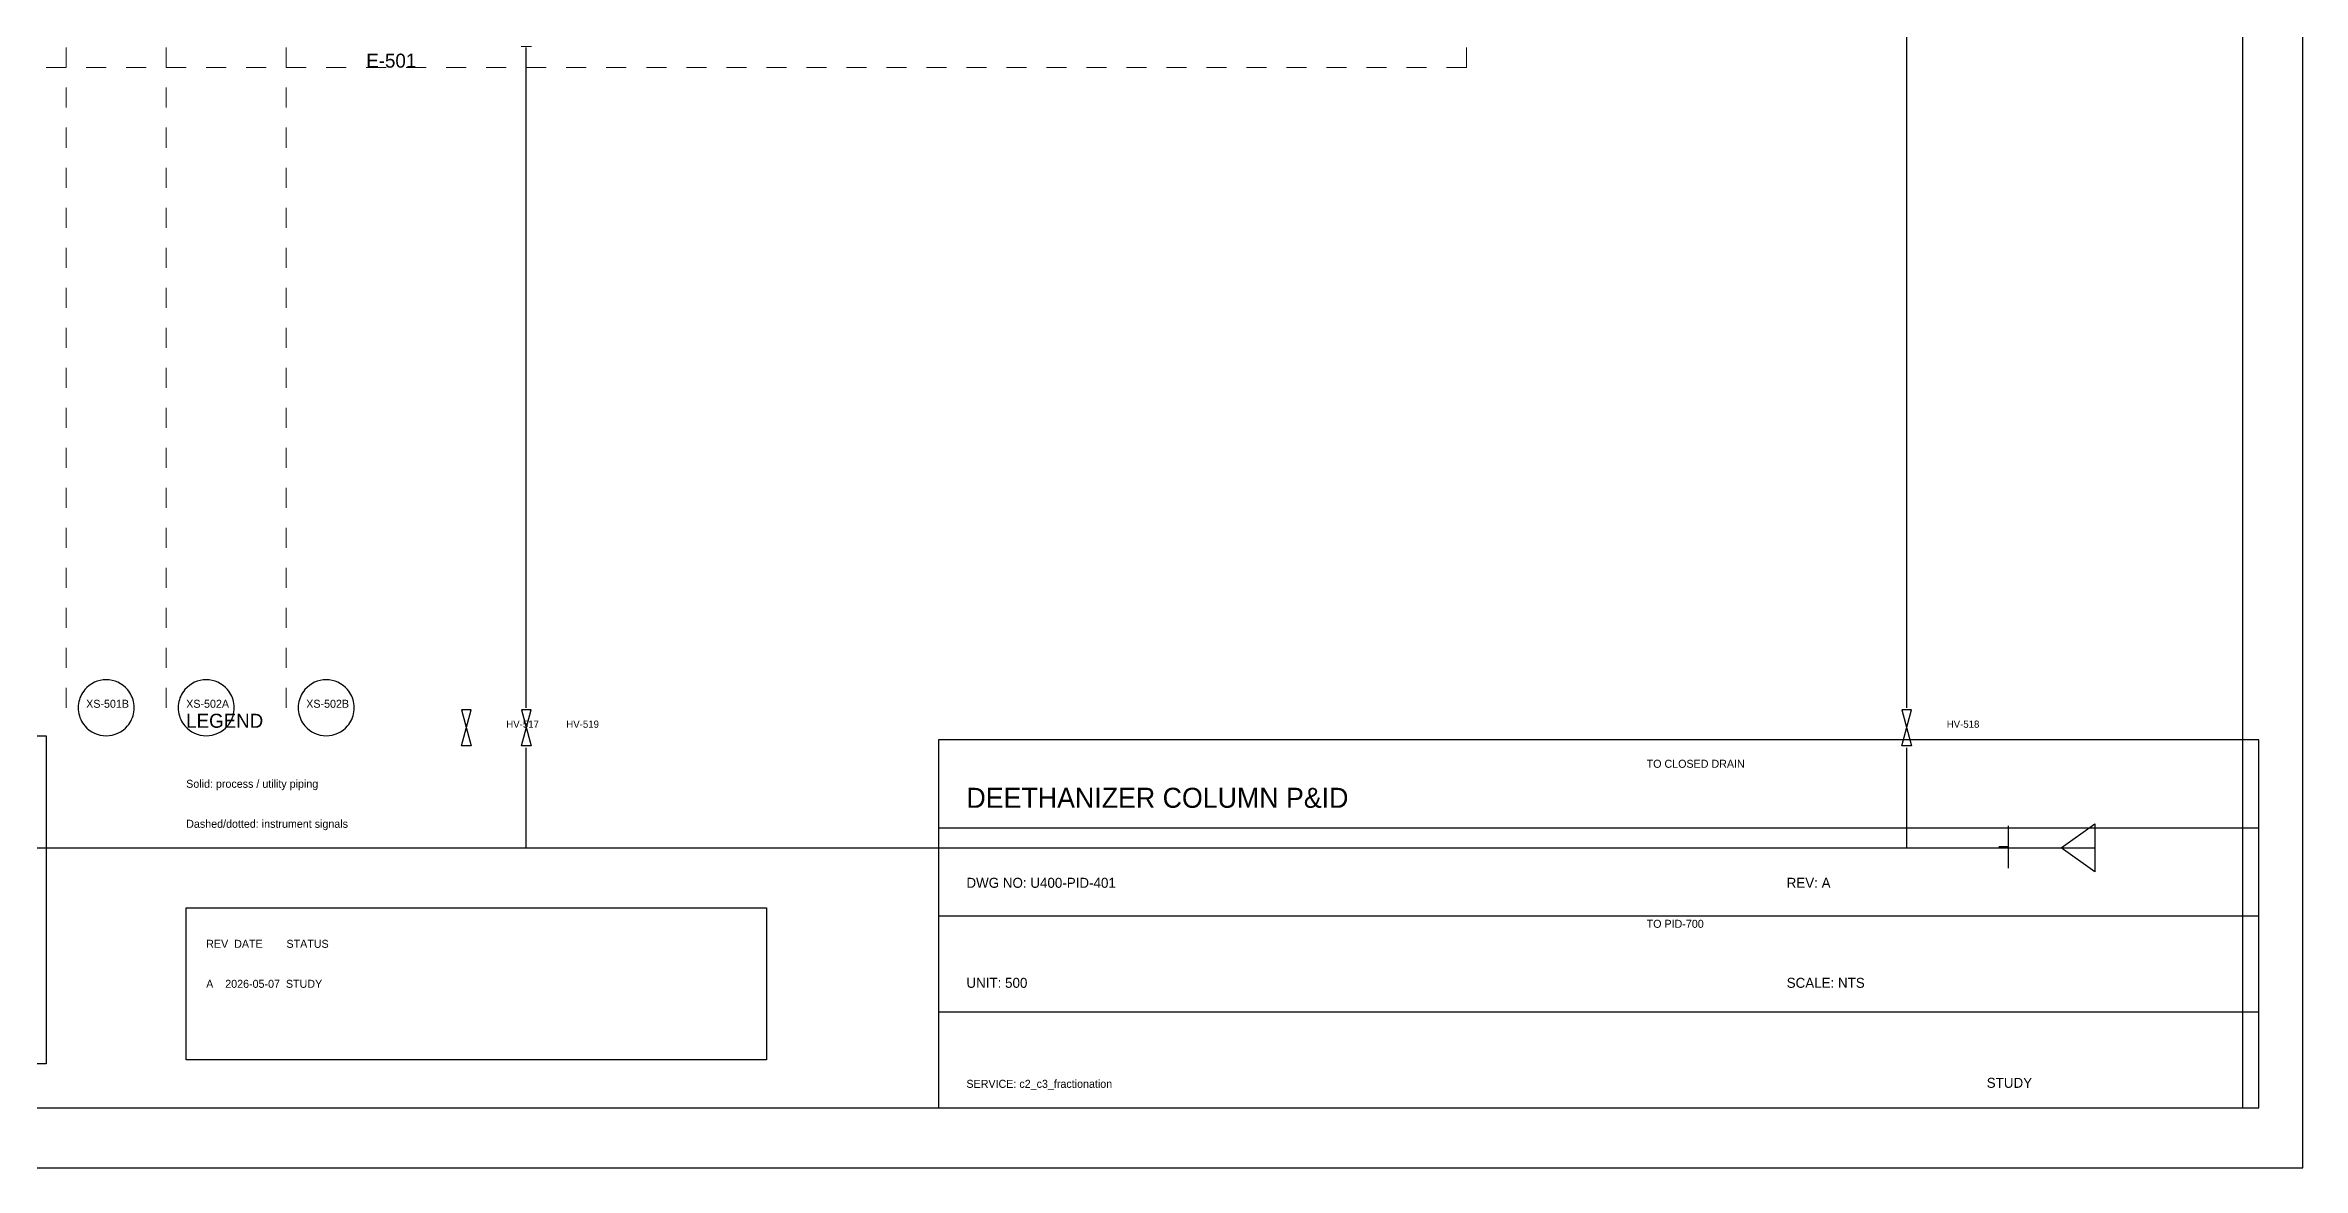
# Model space of a CAD drawing. Header units: metres. Extents: x 10 to 1179, y 10 to 831.
# Drawn here: x 615 to 1179, y 10 to 291 of the extents above; entities that cross this region are included whole.
import ezdxf

# ---------------------------------------------------------------- set-up
doc = ezdxf.new("R2010")
doc.units = ezdxf.units.M
for name, color, linetype in [('BORDER', 7, 'Continuous'), ('DRAIN', 8, 'Continuous'), ('NOZZLES', 7, 'Continuous'), ('SIGNAL_ELECTRIC', 8, 'Continuous'), ('SYMBOLS', 7, 'Continuous'), ('TABLE', 8, 'Continuous'), ('TEXT', 7, 'Continuous')]:
    doc.layers.add(name, color=color, linetype=linetype)

# ---------------------------------------------------------------- blocks, each defined once
blk = doc.blocks.new('YAML_PID_OFFPAGE_CONNECTOR')
at = {"layer": 'DEFAULT_1_2_778'}
for p, q in [((2.649, 0.672), (2.649, -0.731)), ((2.683, -0.03), (3.324, -0.03))]:
    blk.add_line(p, q, dxfattribs=at)
at = {"layer": 'DEFAULT_255_2_778'}
for p, q in [((-3.324, 0), (-3.324, 0.794)), ((-3.324, 0.794), (-0.996, 0)), ((2.497, 0), (-3.324, 0)), ((-0.996, 0), (-3.324, -0.794)), ((-3.324, -0.794), (-3.324, 0))]:
    blk.add_line(p, q, dxfattribs=at)
blk = doc.blocks.new('YAML_PID_MANUAL_BLOCK_VALVE')
blk.add_lwpolyline([(-0.5, -0.3), (-0.5, 0.3), (0.5, -0.3), (0.5, 0.3), (-0.5, -0.3)])
blk = doc.blocks.new('YAML_PID_FIELD_INSTRUMENT')
for start, end in [(40.5416, 139.4584), (171.3731, 188.6269), (139.4584, 171.3731), (8.6269, 40.5416), (351.3731, 8.6269), (188.6269, 220.5416), (220.5416, 319.4584), (319.4584, 351.3731)]:
    blk.add_arc((0, 0), 0.5, start, end)

msp = doc.modelspace()

# ---------------------------------------------------------------- linework, layer by layer
at = {"layer": 'BORDER'}
for p, q in [((838, 95), (1168, 95)), ((838, 73), (1168, 73)), ((838, 49), (1168, 49))]:
    msp.add_line(p, q, dxfattribs=at)
for points in [[(10, 10), (1179, 10), (1179, 831), (10, 831), (10, 10)], [(25, 25), (1164, 25), (1164, 816), (25, 816), (25, 25)], [(838, 25), (1168, 25), (1168, 117), (838, 117), (838, 25)]]:
    msp.add_lwpolyline(points, dxfattribs=at)
at = {"layer": 'DRAIN', "lineweight": 25}
for points in [[(1080, 125), (1080, 560)], [(735, 125), (735, 290)], [(735, 90), (735, 115)], [(1080, 90), (1080, 115)], [(530, 90), (720, 90)], [(720, 90), (1115, 90)], [(735, 90), (1115, 90)], [(1080, 90), (1115, 90)]]:
    msp.add_lwpolyline(points, dxfattribs=at)
at = {"layer": 'NOZZLES', "lineweight": 13}
msp.add_line((733.7, 290.25), (736.3, 290.25), dxfattribs=at)
at = {"layer": 'SIGNAL_ELECTRIC', "lineweight": 18}
for p, q in [((620, 290), (620, 285)), ((645, 290), (645, 285)), ((675, 290), (675, 285)), ((970, 285), (970, 290)), ((620, 285), (615, 285)), ((630, 285), (625, 285)), ((640, 285), (635, 285)), ((650, 285), (645, 285)), ((660, 285), (655, 285)), ((670, 285), (665, 285)), ((680, 285), (675, 285)), ((690, 285), (685, 285)), ((700, 285), (695, 285)), ((710, 285), (705, 285)), ((720, 285), (715, 285)), ((730, 285), (725, 285)), ((740, 285), (735, 285)), ((750, 285), (745, 285)), ((760, 285), (755, 285)), ((770, 285), (765, 285)), ((780, 285), (775, 285)), ((790, 285), (785, 285)), ((800, 285), (795, 285)), ((810, 285), (805, 285)), ((820, 285), (815, 285)), ((830, 285), (825, 285)), ((840, 285), (835, 285)), ((850, 285), (845, 285)), ((860, 285), (855, 285)), ((870, 285), (865, 285)), ((880, 285), (875, 285)), ((890, 285), (885, 285)), ((900, 285), (895, 285)), ((910, 285), (905, 285)), ((920, 285), (915, 285)), ((930, 285), (925, 285)), ((940, 285), (935, 285)), ((950, 285), (945, 285)), ((960, 285), (955, 285)), ((970, 285), (965, 285)), ((620, 280), (620, 275)), ((645, 280), (645, 275)), ((675, 280), (675, 275)), ((620, 270), (620, 265)), ((645, 270), (645, 265)), ((675, 270), (675, 265)), ((620, 260), (620, 255)), ((645, 260), (645, 255)), ((675, 260), (675, 255)), ((620, 250), (620, 245)), ((645, 250), (645, 245)), ((675, 250), (675, 245)), ((620, 240), (620, 235)), ((645, 240), (645, 235)), ((675, 240), (675, 235)), ((620, 230), (620, 225)), ((645, 230), (645, 225)), ((675, 230), (675, 225)), ((620, 220), (620, 215)), ((645, 220), (645, 215)), ((675, 220), (675, 215)), ((620, 210), (620, 205)), ((645, 210), (645, 205)), ((675, 210), (675, 205)), ((620, 200), (620, 195)), ((645, 200), (645, 195)), ((675, 200), (675, 195)), ((620, 190), (620, 185)), ((645, 190), (645, 185)), ((675, 190), (675, 185)), ((620, 180), (620, 175)), ((645, 180), (645, 175)), ((675, 180), (675, 175)), ((620, 170), (620, 165)), ((645, 170), (645, 165)), ((675, 170), (675, 165)), ((620, 160), (620, 155)), ((645, 160), (645, 155)), ((675, 160), (675, 155)), ((620, 150), (620, 145)), ((645, 150), (645, 145)), ((675, 150), (675, 145)), ((620, 140), (620, 135)), ((645, 140), (645, 135)), ((675, 140), (675, 135)), ((620, 130), (620, 125)), ((645, 130), (645, 125)), ((675, 130), (675, 125))]:
    msp.add_line(p, q, dxfattribs=at)
at = {"layer": 'TABLE'}
for points in [[(55, 118), (615, 118), (615, 36), (55, 36), (55, 118)], [(650, 75), (795, 75), (795, 37), (650, 37), (650, 75)]]:
    msp.add_lwpolyline(points, dxfattribs=at)

# ---------------------------------------------------------------- block references
at = {"layer": 'SYMBOLS', "xscale": 14, "yscale": 14}
for p in [(630, 125), (655, 125), (685, 125)]:
    msp.add_blockref('YAML_PID_FIELD_INSTRUMENT', p, dxfattribs=at)
at = {"layer": 'SYMBOLS'}
for name, p, xscale, yscale, rotation in [('YAML_PID_MANUAL_BLOCK_VALVE', (720, 120), 9, 4, 90), ('YAML_PID_MANUAL_BLOCK_VALVE', (735, 120), 9, 4, 90), ('YAML_PID_MANUAL_BLOCK_VALVE', (1080, 120), 9, 4, 90), ('YAML_PID_OFFPAGE_CONNECTOR', (1115, 90), 3.6103034812080543, 7.559055118110234, 180)]:
    msp.add_blockref(name, p, dxfattribs=dict(at, xscale=xscale, yscale=yscale, rotation=rotation))

# ---------------------------------------------------------------- texts
at = {"layer": 'TEXT'}
for s, height, p in [('E-501', 3.5, (695, 285)), ('XS-501B', 2, (625, 125)), ('XS-502A', 2, (650, 125)), ('XS-502B', 2, (680, 125)), ('LEGEND', 3.5, (650, 120)), ('HV-517', 1.8, (730, 120)), ('HV-519', 1.8, (745, 120)), ('HV-518', 1.8, (1090, 120)), ('TO CLOSED DRAIN', 2, (1015, 110)), ('Solid: process / utility piping', 2, (650, 105)), ('DEETHANIZER COLUMN P&ID', 5, (845, 100)), ('Dashed/dotted: instrument signals', 2, (650, 95)), ('DWG NO: U400-PID-401', 2.5, (845, 80)), ('REV: A', 2.5, (1050, 80)), ('TO PID-700', 2, (1015, 70)), ('REV  DATE        STATUS', 2, (655, 65)), ('A    2026-05-07  STUDY', 2, (655, 55)), ('UNIT: 500', 2.5, (845, 55)), ('SCALE: NTS', 2.5, (1050, 55)), ('SERVICE: c2_c3_fractionation', 2, (845, 30)), ('STUDY', 2.5, (1100, 30))]:
    msp.add_text(s, height=height, dxfattribs=at).set_placement(p)

doc.saveas('drawing.dxf')
